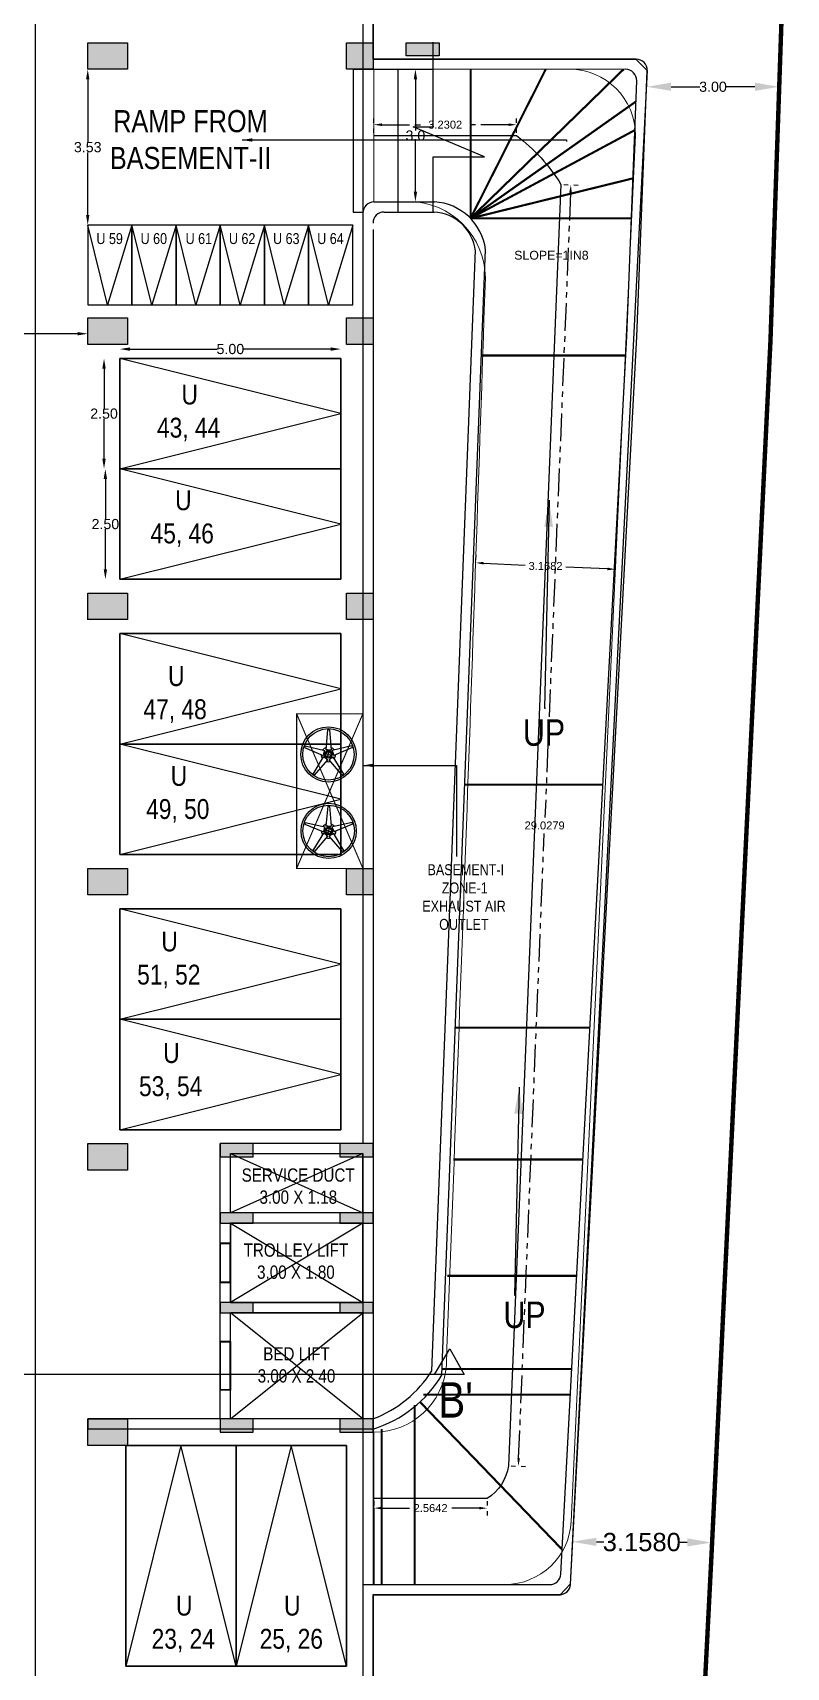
# Model space of a CAD drawing. Header units: metres. Extents: x -38 to 401, y 28 to 287.
# Drawn here: x 160.71 to 177.77, y 163.73 to 200.73 of the extents above; entities that cross this region are included whole.
import ezdxf

# ---------------------------------------------------------------- set-up
doc = ezdxf.new("R2010")
doc.units = ezdxf.units.M
for name, pattern in [('DOT2', [0.125, 0, -0.125]), ('HIDDEN', [0.375, 0.25, -0.125]), ('PHANTOM2', [1.25, 0.625, -0.125, 0.125, -0.125, 0.125, -0.125])]:
    doc.linetypes.add(name, pattern=pattern)
for name, color, linetype in [('BLK_1_BASEMENT_-1_BLDG_FOOTPRINT', 1, 'Continuous'), ('BLK_1_FLR_-1_BLT_UP_AREA', 1, 'Continuous'), ('BLK_1_FLR_-1_BLT_UP_AREA_DEDUCT', 1, 'Continuous'), ('BLK_1_FLR_-1_LIFT_1', 1, 'Continuous'), ('BLK_1_FLR_-1_LIFT_2', 1, 'Continuous'), ('PARKING_SLOT', 4, 'Continuous'), ('TWO_WHEELER_PARKING', 4, 'Continuous'), ('UHATCH', 8, 'Continuous')]:
    doc.layers.add(name, color=color, linetype=linetype)
doc.layers.add('BLK_1_FLR_-1_VEHICLE_RAMP_2', color=1, linetype='Continuous', lineweight=0)
doc.layers.add('UCOLUMN', color=6, linetype='Continuous', lineweight=30)
doc.styles.get("Standard").update_dxf_attribs({"font": 'arial.ttf'})
doc.dimstyles.get("Standard").update_dxf_attribs({"dimtxt": 0.18, "dimasz": 0.18, "dimexe": 0.18, "dimexo": 0.0625, "dimgap": 0.09, "dimtad": 0, "dimtih": 1, "dimtoh": 1, "dimdec": 4, "dimzin": 0, "dimdsep": 46, "dimtxsty": 'Standard', "dimcen": 0.09, "dimadec": 0, "dimazin": 0, "dimtfac": 1, "dimtdec": 4, "dimtofl": 0, "dimtmove": 0, "dimatfit": 3, "dimfxl": 0, "dimtolj": 1, "dimtzin": 0, "dimarcsym": 0})
doc.dimstyles.new('STANDARD$0', dxfattribs={"dimtxt": 7, "dimasz": 3, "dimexe": 3, "dimexo": 1, "dimgap": 1.5, "dimtad": 1, "dimdec": 1, "dimzin": 1, "dimdsep": 46, "dimlunit": 4, "dimtxsty": 'Standard', "dimblk": 'OBLIQUE', "dimcen": 0.09375, "dimdle": 1, "dimclrd": 8, "dimclre": 8, "dimclrt": 7, "dimadec": 1, "dimazin": 0, "dimtfac": 1, "dimtdec": 1, "dimtix": 1, "dimtmove": 2, "dimatfit": 3, "dimldrblk": 'ARCHTICK', "dimfxl": 0, "dimfrac": 2, "dimtolj": 1, "dimtzin": 0, "dimarcsym": 0})

# ---------------------------------------------------------------- blocks, each defined once
blk = doc.blocks.new('CARS')
at = {"color": 0, "linetype": 'Continuous'}
blk.add_lwpolyline([(0, 0), (5000, 0), (5000, -2500), (0, -2500)], close=True, dxfattribs=at)
blk.add_lwpolyline([(0, 0), (5000, -1250), (0, -2500)], dxfattribs=at)
blk = doc.blocks.new('*D228')
at = {"color": 0, "lineweight": -2}
for p, q in [((153.555, 193.913), (157.341, 193.913)), ((161.725, 193.913), (157.939, 193.913))]:
    blk.add_line(p, q, dxfattribs=at)
at = {"color": 0}
for points in [[(153.555, 193.951), (153.555, 193.875), (153.325, 193.913)], [(161.725, 193.951), (161.725, 193.875), (161.955, 193.913)]]:
    blk.add_solid(points, dxfattribs=at)
at = {"layer": 'Defpoints', "color": 0}
for p in [(153.325, 194.57), (161.955, 194.57), (161.955, 193.913)]:
    blk.add_point(p, dxfattribs=at)
at = {"color": 0, "lineweight": 25, "insert": (157.64, 193.913), "char_height": 0.23, "attachment_point": 5}
blk.add_mtext('\\A1;8.63', dxfattribs=at)
blk = doc.blocks.new('*D229')
at = {"color": 0, "lineweight": -2}
for p, q in [((161.955, 199.67), (161.955, 198.253)), ((161.955, 196.6), (161.955, 198.018))]:
    blk.add_line(p, q, dxfattribs=at)
at = {"color": 0}
for points in [[(161.917, 199.67), (161.993, 199.67), (161.955, 199.9)], [(161.917, 196.6), (161.993, 196.6), (161.955, 196.37)]]:
    blk.add_solid(points, dxfattribs=at)
at = {"layer": 'Defpoints', "color": 0}
for p in [(161.955, 199.9), (161.955, 196.37), (161.955, 196.37)]:
    blk.add_point(p, dxfattribs=at)
at = {"color": 0, "lineweight": 25, "insert": (161.955, 198.135), "char_height": 0.23, "attachment_point": 5}
blk.add_mtext('\\A1;3.53', dxfattribs=at)
blk = doc.blocks.new('1250 DIA TUBE AXIAL FAN')
for p, q in [((-20, 563), (-59, 107)), ((20, 563), (-20, 563)), ((20, 563), (21, 563)), ((21, 563), (60, 107)), ((-535, 174), (-542, 155)), ((-542, 155), (-120, -23)), ((-535, 174), (-529, 194)), ((-529, 194), (-83, 90)), ((-107, 15), (-120, -23)), ((-107, 15), (-96, 51)), ((-92, 10), (-107, 15)), ((-96, 51), (-83, 90)), ((-80, 46), (-96, 51)), ((-73, 17), (-84, 11)), ((-69, 30), (-75, 41)), ((-60, 15), (-66, 17)), ((-57, 23), (-63, 25)), ((-60, 15), (-57, 23)), ((-19, 107), (-59, 107)), ((-19, 91), (-19, 107)), ((-19, 107), (19, 107)), ((-7, 75), (-16, 84)), ((-4, 61), (-4, 68)), ((-4, 61), (4, 61)), ((4, 61), (4, 68)), ((7, 75), (16, 84)), ((19, 91), (19, 107)), ((19, 107), (60, 107)), ((57, 23), (63, 25)), ((57, 23), (60, 15)), ((60, 15), (66, 17)), ((69, 30), (75, 41)), ((73, 16), (84, 11)), ((80, 46), (96, 51)), ((529, 193), (83, 90)), ((96, 51), (83, 90)), ((92, 10), (107, 15)), ((96, 51), (107, 15)), ((107, 15), (120, -24)), ((542, 154), (120, -24)), ((536, 174), (529, 193)), ((536, 174), (542, 154)), ((-348, -443), (-111, -52)), ((-315, -467), (-15, -121)), ((-78, -76), (-111, -52)), ((-68, -62), (-78, -76)), ((-48, -97), (-78, -76)), ((-50, -56), (-62, -58)), ((-38, -84), (-48, -97)), ((-48, -97), (-15, -121)), ((-39, -47), (-43, -53)), ((-33, -52), (-39, -47)), ((-38, -65), (-37, -77)), ((-33, -52), (-37, -57)), ((48, -97), (15, -122)), ((314, -468), (15, -122)), ((39, -47), (33, -52)), ((33, -52), (37, -57)), ((38, -65), (36, -77)), ((38, -84), (48, -97)), ((39, -47), (43, -53)), ((78, -76), (48, -97)), ((50, -57), (62, -58)), ((68, -62), (78, -76)), ((78, -76), (111, -52)), ((347, -444), (111, -52)), ((-331, -455), (-348, -443)), ((-331, -455), (-315, -467)), ((331, -456), (314, -468)), ((331, -456), (347, -444))]:
    blk.add_line(p, q)
at = {"ltscale": 0.0001}
for p, q in [((-61, 0), (61, 0)), ((0, 61), (0, -61))]:
    blk.add_line(p, q, dxfattribs=at)
for radius in [625, 583, 84.3, 61.4]:
    blk.add_circle((0, 0), radius, dxfattribs=at)
for centre, major_axis, start_param, end_param in [((0, 0), (26, 162), 0.50271, 1.068087), ((-89, 20), (1.54, 9.7), 2.984513, 3.769911), ((-83, 36), (-9.7, 1.54), 3.769911, 4.555309), ((-69, 8), (-9.7, 1.54), 4.555309, 5.340708), ((-60, 34), (1.54, 9.7), 2.199115, 2.984513), ((-9, 91), (-9.7, 1.54), 0.15708, 0.942478), ((-14, 68), (1.54, 9.7), 4.869469, 5.654867), ((14, 68), (-9.7, 1.54), -0.628319, 0.15708), ((9, 91), (-9.7, 1.54), 2.513274, 3.298672), ((0, 0), (-162, 26), 3.958461, 4.523839), ((60, 34), (1.54, 9.7), 3.612832, 4.39823), ((69, 8), (-9.7, 1.54), 4.39823, 5.183628), ((83, 36), (1.54, 9.7), 0.471239, 1.256637), ((89, 20), (-9.7, 1.54), 1.256637, 2.042035), ((0, 0), (26, 162), 1.759347, 2.324724), ((-60, -68), (-9.7, 1.54), -1.256637, -0.471239), ((-51, -47), (-9.7, 1.54), 1.884956, 2.670354), ((0, 0), (-162, 26), 1.445187, 2.010565), ((-29, -63), (1.54, 9.7), 1.099557, 1.884956), ((-46, -78), (1.54, 9.7), 4.24115, 5.026548), ((46, -78), (-9.7, 1.54), 0, 0.785398), ((29, -63), (-9.7, 1.54), 3.141593, 3.926991), ((51, -47), (-9.7, 1.54), 0.785398, 1.570796), ((60, -68), (-9.7, 1.54), 3.926991, 4.712389), ((0, 0), (-162, 26), 2.701824, 3.267202)]:
    blk.add_ellipse(centre, major_axis=major_axis, ratio=1, start_param=start_param, end_param=end_param)
blk = doc.blocks.new('EXHAUST')
at = {"linetype": 'HIDDEN', "ltscale": 2000, "const_width": 25}
blk.add_lwpolyline([(2295833, -1583280), (2292333, -1583280), (2292333, -1581780), (2295833, -1581780)], close=True, dxfattribs=at)
for points in [[(2295833, -1581780), (2292333, -1583280)], [(2292333, -1581780), (2295833, -1583280)]]:
    blk.add_lwpolyline(points, dxfattribs=at)
at = {"rotation": 162.0287844964822}
for p in [(2293253, -1582560), (2294985, -1582555)]:
    blk.add_blockref('1250 DIA TUBE AXIAL FAN', p, dxfattribs=at)
blk = doc.blocks.new('*D221')
at = {"color": 0, "lineweight": -2}
for p, q in [((162.915, 193.565), (164.887, 193.565)), ((167.455, 193.565), (165.483, 193.565))]:
    blk.add_line(p, q, dxfattribs=at)
at = {"color": 0}
for points in [[(162.915, 193.603), (162.915, 193.526), (162.685, 193.565)], [(167.455, 193.603), (167.455, 193.526), (167.685, 193.565)]]:
    blk.add_solid(points, dxfattribs=at)
at = {"layer": 'Defpoints', "color": 0}
for p in [(162.685, 193.565), (162.685, 193.353), (167.685, 193.353)]:
    blk.add_point(p, dxfattribs=at)
at = {"color": 0, "lineweight": 25, "insert": (165.185, 193.565), "char_height": 0.23, "attachment_point": 5}
blk.add_mtext('\\A1;5.00', dxfattribs=at)
blk = doc.blocks.new('*D222')
at = {"color": 0, "lineweight": -2}
for p, q in [((162.324, 193.123), (162.324, 192.221)), ((162.324, 191.083), (162.324, 191.986))]:
    blk.add_line(p, q, dxfattribs=at)
at = {"color": 0}
for points in [[(162.286, 193.123), (162.363, 193.123), (162.324, 193.353)], [(162.286, 191.083), (162.363, 191.083), (162.324, 190.853)]]:
    blk.add_solid(points, dxfattribs=at)
at = {"layer": 'Defpoints', "color": 0}
for p in [(162.685, 193.353), (162.324, 190.853), (162.685, 190.853)]:
    blk.add_point(p, dxfattribs=at)
at = {"color": 0, "lineweight": 25, "insert": (162.324, 192.103), "char_height": 0.23, "attachment_point": 5}
blk.add_mtext('\\A1;2.50', dxfattribs=at)
blk = doc.blocks.new('*D223')
at = {"color": 0, "lineweight": -2}
for p, q in [((162.355, 190.623), (162.355, 189.721)), ((162.355, 188.583), (162.355, 189.486))]:
    blk.add_line(p, q, dxfattribs=at)
at = {"color": 0}
for points in [[(162.316, 190.623), (162.393, 190.623), (162.355, 190.853)], [(162.316, 188.583), (162.393, 188.583), (162.355, 188.353)]]:
    blk.add_solid(points, dxfattribs=at)
at = {"layer": 'Defpoints', "color": 0}
for p in [(162.685, 190.853), (162.355, 188.353), (162.685, 188.353)]:
    blk.add_point(p, dxfattribs=at)
at = {"color": 0, "lineweight": 25, "insert": (162.355, 189.603), "char_height": 0.23, "attachment_point": 5}
blk.add_mtext('\\A1;2.50', dxfattribs=at)
blk = doc.blocks.new('230 X 750')
at = {"layer": 'UHATCH', "linetype": 'Continuous'}
h = blk.add_hatch(color=256, dxfattribs=at)
h.dxf.hatch_style = 1
h.paths.add_polyline_path([(750, 0), (750, 230), (0, 230), (0, 0)])
at = {"layer": 'UCOLUMN', "linetype": 'Continuous'}
blk.add_lwpolyline([(0, 230), (0, 0), (750, 0), (750, 230)], close=True, dxfattribs=at)
blk = doc.blocks.new('A$C4CCF6BF3')
at = {"layer": 'UHATCH', "linetype": 'Continuous'}
h = blk.add_hatch(color=256, dxfattribs=at)
h.dxf.hatch_style = 1
h.paths.add_polyline_path([(750, 0), (750, 300), (0, 300), (0, 0)])
at = {"layer": 'UCOLUMN', "linetype": 'Continuous'}
blk.add_lwpolyline([(0, 300), (0, 0), (750, 0), (750, 300)], close=True, dxfattribs=at)
blk = doc.blocks.new('900 X 900')
at = {"linetype": 'Continuous'}
h = blk.add_hatch(color=256, dxfattribs=at)
h.dxf.hatch_style = 1
h.paths.add_polyline_path([(0, 150), (900, 150), (900, 750), (0, 750)])
blk.add_lwpolyline([(0, 150), (900, 150), (900, 750), (0, 750)], close=True, dxfattribs=at)
blk = doc.blocks.new('600X600')
at = {"layer": 'UHATCH', "linetype": 'Continuous'}
h = blk.add_hatch(color=256, dxfattribs=at)
h.dxf.hatch_style = 1
h.paths.add_polyline_path([(600, 600), (0, 600), (0, 0), (600, 0)])
at = {"layer": 'UCOLUMN', "linetype": 'Continuous'}
blk.add_lwpolyline([(0, 0), (600, 0), (600, 600), (0, 600)], close=True, dxfattribs=at)
blk = doc.blocks.new('750 x 750')
blk.add_blockref('600X600', (0, 75))
blk = doc.blocks.new('300 x 750')
at = {"layer": 'UHATCH', "linetype": 'Continuous'}
h = blk.add_hatch(color=256, dxfattribs=at)
h.dxf.hatch_style = 1
h.paths.add_polyline_path([(750, 0), (750, 300), (0, 300), (0, 0)])
at = {"layer": 'UCOLUMN', "linetype": 'Continuous'}
blk.add_lwpolyline([(0, 300), (0, 0), (750, 0), (750, 300)], close=True, dxfattribs=at)
blk = doc.blocks.new('*D70')
at = {"color": 0, "lineweight": -2}
for p, q in [((169.375, 199.668), (169.375, 198.515)), ((169.375, 197.127), (169.375, 198.28))]:
    blk.add_line(p, q, dxfattribs=at)
at = {"color": 0}
for points in [[(169.337, 199.668), (169.414, 199.668), (169.375, 199.898)], [(169.337, 197.127), (169.414, 197.127), (169.375, 196.897)]]:
    blk.add_solid(points, dxfattribs=at)
at = {"layer": 'Defpoints', "color": 0}
for p in [(169.305, 199.898), (169.375, 199.898), (169.305, 196.897)]:
    blk.add_point(p, dxfattribs=at)
at = {"color": 0, "lineweight": 25, "insert": (169.375, 198.397), "char_height": 0.23, "attachment_point": 5}
blk.add_mtext('\\A1;3.0', dxfattribs=at)
blk = doc.blocks.new('*D67')
at = {"color": 0, "lineweight": -2}
for p, q in [((175.163, 199.502), (175.815, 199.502)), ((177.063, 199.502), (176.411, 199.502))]:
    blk.add_line(p, q, dxfattribs=at)
at = {"color": 0}
for points in [[(175.163, 199.594), (175.163, 199.411), (174.613, 199.502)], [(177.063, 199.594), (177.063, 199.411), (177.613, 199.502)]]:
    blk.add_solid(points, dxfattribs=at)
at = {"layer": 'Defpoints', "color": 0}
for p in [(174.613, 199.509), (177.613, 199.502), (177.613, 199.502)]:
    blk.add_point(p, dxfattribs=at)
at = {"color": 0, "lineweight": 25, "insert": (176.113, 199.502), "char_height": 0.23, "attachment_point": 5}
blk.add_mtext('\\A1;3.00', dxfattribs=at)
blk = doc.blocks.new('*D719')
at = {"color": 0, "lineweight": -2}
for p, q in [((173.472, 166.565), (173.642, 166.564)), ((175.529, 166.553), (175.359, 166.554))]:
    blk.add_line(p, q, dxfattribs=at)
at = {"color": 0}
for points in [[(173.472, 166.657), (173.471, 166.473), (172.922, 166.568)], [(175.53, 166.645), (175.529, 166.461), (176.079, 166.55)]]:
    blk.add_solid(points, dxfattribs=at)
at = {"layer": 'Defpoints', "color": 0}
for p in [(176.079, 166.55), (172.92, 166.252), (176.078, 166.234)]:
    blk.add_point(p, dxfattribs=at)
at = {"color": 0, "lineweight": 25, "insert": (174.501, 166.559), "char_height": 0.23, "attachment_point": 5}
blk.add_mtext('\\A1;{\\H1.8x;3.1580}', dxfattribs=at)
blk = doc.blocks.new('*D1184')
at = {"layer": 'BLK_1_FLR_-1_VEHICLE_RAMP_2', "color": 0, "lineweight": -2}
for p, q in [((170.742, 188.787), (170.748, 188.907)), ((170.919, 188.719), (171.859, 188.675)), ((173.907, 188.64), (173.912, 188.76)), ((173.724, 188.588), (172.784, 188.632))]:
    blk.add_line(p, q, dxfattribs=at)
at = {"layer": 'BLK_1_FLR_-1_VEHICLE_RAMP_2', "color": 0}
for points in [[(170.92, 188.749), (170.918, 188.689), (170.739, 188.727)], [(173.726, 188.618), (173.723, 188.558), (173.904, 188.58)]]:
    blk.add_solid(points, dxfattribs=at)
at = {"layer": 'Defpoints', "color": 0}
for p in [(170.739, 188.724), (173.904, 188.58), (173.904, 188.577)]:
    blk.add_point(p, dxfattribs=at)
at = {"layer": 'BLK_1_FLR_-1_VEHICLE_RAMP_2', "color": 0, "insert": (172.322, 188.654), "char_height": 0.18, "attachment_point": 5}
blk.add_mtext('\\A1;3.1682', dxfattribs=at)
blk = doc.blocks.new('*D1185')
at = {"layer": 'BLK_1_FLR_-1_VEHICLE_RAMP_2', "color": 0, "linetype": 'DOT2', "lineweight": -2}
for p, q in [((168.435, 198.459), (168.435, 198.824)), ((171.665, 198.46), (171.665, 198.824))]:
    blk.add_line(p, q, dxfattribs=at)
at = {"layer": 'BLK_1_FLR_-1_VEHICLE_RAMP_2', "color": 0, "linetype": 'PHANTOM2', "lineweight": -2}
for p, q in [((168.615, 198.644), (169.587, 198.644)), ((171.485, 198.644), (170.512, 198.644))]:
    blk.add_line(p, q, dxfattribs=at)
at = {"layer": 'BLK_1_FLR_-1_VEHICLE_RAMP_2', "color": 0}
for points in [[(168.615, 198.674), (168.615, 198.614), (168.435, 198.644)], [(171.485, 198.674), (171.485, 198.614), (171.665, 198.644)]]:
    blk.add_solid(points, dxfattribs=at)
at = {"layer": 'Defpoints', "color": 0}
for p in [(168.435, 198.397), (171.665, 198.644), (171.665, 198.397)]:
    blk.add_point(p, dxfattribs=at)
at = {"layer": 'BLK_1_FLR_-1_VEHICLE_RAMP_2', "color": 0, "insert": (170.05, 198.644), "char_height": 0.18, "attachment_point": 5}
blk.add_mtext('\\A1;3.2302', dxfattribs=at)
blk = doc.blocks.new('*D1186')
at = {"layer": 'BLK_1_FLR_-1_VEHICLE_RAMP_2', "color": 0, "linetype": 'DOT2', "lineweight": -2}
for p, q in [((172.734, 197.29), (173.075, 197.276)), ((171.545, 168.286), (171.886, 168.272))]:
    blk.add_line(p, q, dxfattribs=at)
at = {"layer": 'BLK_1_FLR_-1_VEHICLE_RAMP_2', "color": 0, "linetype": 'PHANTOM2', "lineweight": -2}
for p, q in [((172.888, 197.103), (172.308, 182.963)), ((171.713, 168.459), (172.293, 182.599))]:
    blk.add_line(p, q, dxfattribs=at)
at = {"layer": 'BLK_1_FLR_-1_VEHICLE_RAMP_2', "color": 0}
for points in [[(172.858, 197.104), (172.918, 197.102), (172.895, 197.283)], [(171.683, 168.46), (171.743, 168.458), (171.706, 168.279)]]:
    blk.add_solid(points, dxfattribs=at)
at = {"layer": 'Defpoints', "color": 0}
for p in [(172.671, 197.292), (171.482, 168.289), (171.706, 168.279)]:
    blk.add_point(p, dxfattribs=at)
at = {"layer": 'BLK_1_FLR_-1_VEHICLE_RAMP_2', "color": 0, "insert": (172.301, 182.781), "char_height": 0.18, "attachment_point": 5}
blk.add_mtext('\\A1;29.0279', dxfattribs=at)
blk = doc.blocks.new('*D1187')
at = {"layer": 'BLK_1_FLR_-1_VEHICLE_RAMP_2', "color": 0, "linetype": 'DOT2', "lineweight": -2}
for p, q in [((168.437, 167.488), (168.437, 167.149)), ((171.002, 167.488), (171.002, 167.149))]:
    blk.add_line(p, q, dxfattribs=at)
at = {"layer": 'BLK_1_FLR_-1_VEHICLE_RAMP_2', "color": 0, "linetype": 'PHANTOM2', "lineweight": -2}
for p, q in [((168.617, 167.329), (169.255, 167.329)), ((170.822, 167.329), (170.184, 167.329))]:
    blk.add_line(p, q, dxfattribs=at)
at = {"layer": 'BLK_1_FLR_-1_VEHICLE_RAMP_2', "color": 0}
for points in [[(168.617, 167.359), (168.617, 167.299), (168.437, 167.329)], [(170.822, 167.359), (170.822, 167.299), (171.002, 167.329)]]:
    blk.add_solid(points, dxfattribs=at)
at = {"layer": 'Defpoints', "color": 0}
for p in [(168.437, 167.55), (168.437, 167.329), (171.002, 167.55)]:
    blk.add_point(p, dxfattribs=at)
at = {"layer": 'BLK_1_FLR_-1_VEHICLE_RAMP_2', "color": 0, "insert": (169.719, 167.329), "char_height": 0.18, "attachment_point": 5}
blk.add_mtext('\\A1;2.5642', dxfattribs=at)

msp = doc.modelspace()

# ---------------------------------------------------------------- linework, layer by layer
at = {"color": 7, "lineweight": 25}
for p, q in [((167.9649, 199.89766), (167.9649, 196.66716)), ((167.9649, 199.89766), (168.4149, 199.89766)), ((174.13515, 199.89745), (168.1849, 199.89251)), ((169.77474, 199.89383), (168.1849, 199.89251)), ((168.18512, 199.88829), (168.18512, 196.65779)), ((169.77474, 200.12766), (168.4149, 200.12766)), ((174.37446, 200.12766), (168.4149, 200.12766)), ((168.97993, 199.88829), (168.97993, 196.65779)), ((174.39075, 193.84675), (174.62427, 199.86797)), ((174.16093, 193.85566), (174.38517, 199.63776)), ((168.4349, 196.89716), (169.80406, 196.89716)), ((171.00642, 196.89716), (171.00643, 196.89716)), ((171.00642, 196.89716), (171.00642, 196.89716)), ((167.9649, 196.66716), (168.1857, 196.66716)), ((168.6649, 196.66716), (169.79721, 196.66716)), ((168.6649, 196.66716), (169.79721, 196.66716)), ((169.75008, 170.43759), (170.73374, 195.80107)), ((169.97685, 170.34977), (170.96433, 195.81174)), ((172.66724, 165.83579), (174.16108, 193.85899)), ((172.8853, 165.60579), (174.39075, 193.84675)), ((161.9549, 187.43904), (161.9549, 187.55404)), ((168.1849, 175.58266), (164.9549, 175.58266)), ((164.9549, 173.33016), (164.9549, 175.58266)), ((168.4149, 175.58266), (168.4149, 165.60016)), ((165.1849, 174.01016), (165.1849, 175.35266)), ((165.1849, 175.35266), (168.1849, 174.01016)), ((168.1849, 175.35266), (165.1849, 174.01016)), ((165.1849, 175.35266), (168.1849, 175.35266)), ((168.1849, 175.35266), (168.1849, 174.01016)), ((168.1849, 175.35266), (168.1849, 151.12016)), ((168.1849, 174.01016), (168.1849, 175.35016)), ((168.1849, 175.34516), (168.1849, 174.01016)), ((168.1849, 174.01016), (165.1849, 174.01016)), ((165.1849, 173.33016), (165.1849, 173.78016)), ((168.1849, 173.78016), (165.1849, 173.78016)), ((165.1849, 173.78016), (168.1849, 171.98016)), ((168.1849, 173.78016), (165.1849, 171.98016)), ((168.1849, 171.98016), (168.1849, 173.78016)), ((165.1849, 173.33016), (164.9549, 173.33016)), ((164.9549, 171.10016), (164.9549, 172.43016)), ((165.1849, 172.43016), (164.9549, 172.43016)), ((165.1849, 171.98016), (165.1849, 172.43016)), ((168.1849, 171.98016), (165.1849, 171.98016)), ((168.1849, 171.75016), (165.1849, 171.75016)), ((165.1849, 171.10016), (165.1849, 171.75016)), ((168.1849, 169.35016), (165.1849, 171.75016)), ((165.1849, 169.35016), (168.1849, 171.75016)), ((168.1849, 169.35016), (168.1849, 171.75016)), ((165.1849, 171.10016), (164.9549, 171.10016)), ((164.9549, 169.35016), (164.9549, 170.00016)), ((165.1849, 170.00016), (164.9549, 170.00016)), ((165.1849, 169.35016), (165.1849, 170.00016)), ((161.9549, 169.35016), (161.9549, 169.12016)), ((164.9549, 169.35016), (161.9549, 169.35016)), ((168.4149, 169.12016), (161.9549, 169.12016)), ((168.1849, 169.12016), (164.9549, 169.12016)), ((168.1849, 169.35016), (165.1849, 169.35016)), ((168.4149, 165.37016), (168.4149, 150.89016))]:
    msp.add_line(p, q, dxfattribs=at)
at = {"lineweight": 25}
for p, q in [((168.1849, 165.60016), (172.44062, 165.60016)), ((168.4149, 165.37016), (172.65868, 165.37016))]:
    msp.add_line(p, q, dxfattribs=at)
at = {"color": 7, "lineweight": 25}
for points, const_width in [([(156.81641, 140.92052), (174.77709, 140.88688), (175.30226, 151.02343), (176.08157, 166.31064), (176.86505, 182.51446), (177.41485, 193.75026), (177.66562, 201.03743), (177.72363, 203.22248), (177.41875, 206.34935), (176.15255, 216.16262), (174.14195, 231.68014), (137.83299, 228.79073), (138.36052, 210.69639), (138.75911, 179.1703), (138.70728, 173.46369), (138.84932, 140.91242), (147.32775, 140.92388), (174.77709, 140.88688)], 0.1), ([(170.62244, 196.52421), (174.08824, 199.89766)], 0.04809), ([(170.62272, 196.52392), (172.32615, 199.89766)], 0.04809), ([(170.62592, 196.52689), (170.62592, 199.89766)], 0.04809), ([(170.62328, 196.52503), (174.36694, 199.16775)], 0.04809), ([(170.62272, 196.52392), (174.34183, 198.52019)], 0.04809), ([(170.62272, 196.52392), (174.2995, 197.42874)], 0.04809), ([(170.62328, 196.52503), (174.26445, 196.52503)], 0.04809), ([(170.8716, 193.42067), (174.13771, 193.42067)], 0.04809), ([(170.49483, 183.70567), (173.61983, 183.70567)], 0.04809), ([(170.28149, 178.20478), (173.3266, 178.20478)], 0.04809), ([(170.23467, 175.22097), (173.16754, 175.22097)], 0.04809), ([(170.09423, 172.58639), (173.02709, 172.58639)], 0.04809), ([(169.98179, 170.477), (172.91465, 170.477)], 0.04809), ([(169.5539, 169.89901), (172.88384, 169.89901)], 0.04809), ([(169.36048, 169.66377), (169.36048, 165.60016)], 0.04809), ([(169.4776, 169.7336), (172.69692, 166.39253)], 0.04809), ([(168.61312, 169.12016), (168.61312, 165.60016)], 0.04809)]:
    msp.add_lwpolyline(points, dxfattribs=dict(at, const_width=const_width))
for points in [[(160.77204, 149.37671), (160.77204, 221.92505)], [(159.57774, 219.79016), (168.4149, 219.79016), (168.4149, 199.89271)], [(162.3249, 219.56016), (168.1849, 219.56016), (168.1849, 199.75016)], [(169.77474, 196.65779), (169.77474, 197.91625), (170.93834, 197.91625), (169.32676, 198.59893), (169.77474, 198.59893), (169.77474, 200.5089)], [(168.1849, 196.66716), (168.1849, 175.58266)], [(162.9549, 196.37016), (162.4049, 194.57016), (161.9549, 196.37016)], [(163.9549, 196.37016), (163.4049, 194.57016), (162.9549, 196.37016)], [(164.9549, 196.37016), (164.4049, 194.57016), (163.9549, 196.37016)], [(165.9549, 196.37016), (165.4049, 194.57016), (164.9549, 196.37016)], [(166.9549, 196.37016), (166.4049, 194.57016), (165.9549, 196.37016)], [(167.9549, 196.37016), (167.4049, 194.57016), (166.9549, 196.37016)], [(168.4149, 196.2729), (168.4149, 175.58266)], [(169.80561, 170.35016), (170.15546, 170.93304), (170.48159, 170.35016)], [(170.48159, 170.35016), (140.02432, 170.35016)]]:
    msp.add_lwpolyline(points, dxfattribs=at)
at = {"color": 1}
msp.add_lwpolyline([(168.43477, 198.39681), (171.66495, 198.39708, -0.09314368), (172.67126, 197.29217), (171.48211, 168.28859, -0.22348707), (171.00162, 167.55017), (168.43737, 167.55017)], format="xyb", dxfattribs=at)
at = {"color": 7, "lineweight": 25}
for points in [[(162.9549, 196.37016), (161.9549, 196.37016), (161.9549, 194.57016), (162.9549, 194.57016)], [(163.9549, 196.37016), (162.9549, 196.37016), (162.9549, 194.57016), (163.9549, 194.57016)], [(164.9549, 196.37016), (163.9549, 196.37016), (163.9549, 194.57016), (164.9549, 194.57016)], [(165.9549, 196.37016), (164.9549, 196.37016), (164.9549, 194.57016), (165.9549, 194.57016)], [(166.9549, 196.37016), (165.9549, 196.37016), (165.9549, 194.57016), (166.9549, 194.57016)], [(167.9549, 196.37016), (166.9549, 196.37016), (166.9549, 194.57016), (167.9549, 194.57016)], [(165.1849, 173.33016), (165.1849, 172.43016), (164.9549, 172.43016), (164.9549, 173.33016)], [(165.1749, 173.32016), (165.1749, 172.44016), (164.9649, 172.44016), (164.9649, 173.32016)], [(165.1849, 171.10016), (165.1849, 170.00016), (164.9549, 170.00016), (164.9549, 171.10016)], [(165.1749, 171.09016), (165.1749, 170.01016), (164.9649, 170.01016), (164.9649, 171.09016)]]:
    msp.add_lwpolyline(points, close=True, dxfattribs=at)
for centre, radius, start, end in [((174.13536, 199.64745), 0.25, 357.779045, 90.047478), ((174.37446, 199.87766), 0.25, 357.779045, 90), ((168.4349, 196.64716), 0.25, 89.99992, 180), ((169.73434, 195.65978), 1.23934, 7.042999, 86.775288), ((168.6649, 196.41716), 0.25, 90, 180), ((169.73434, 195.65978), 1.00934, 7.042999, 86.775288), ((167.6097, 171.74988), 2.75023, 287.024218, 329.406372), ((172.41759, 165.8491), 0.25, 270, 356.948612), ((172.63566, 165.6191), 0.25, 270, 356.948612)]:
    msp.add_arc(centre, radius, start, end, dxfattribs=at)
at = {"lineweight": 25}
msp.add_arc((167.45166, 171.89558), 2.72186, 290.720028, 327.601647, dxfattribs=at)
at = {"layer": 'BLK_1_BASEMENT_-1_BLDG_FOOTPRINT', "color": 1, "lineweight": 30}
msp.add_lwpolyline([(146.8599, 222.78193), (168.4099, 222.70943), (168.4099, 200.12516), (174.36946, 200.12766), (174.61927, 199.86797), (172.8803, 165.60579), (172.65368, 165.37016), (168.4099, 165.37016), (168.4099, 156.89016), (168.34756, 150.89016), (141.8349, 150.89016), (141.8349, 206.57765), (142.0849, 206.82765), (146.6099, 206.82765), (146.8599, 207.07765)], close=True, dxfattribs=at)
at = {"layer": 'BLK_1_FLR_-1_BLT_UP_AREA', "color": 12, "lineweight": 30}
msp.add_lwpolyline([(146.8599, 222.78193), (168.4099, 222.70943), (168.4099, 200.12516), (174.36946, 200.12766), (174.61927, 199.86797), (172.8803, 165.60579), (172.65368, 165.37016), (168.4099, 165.37016), (168.4099, 156.89016), (168.34756, 150.89016), (141.8349, 150.89016), (141.8349, 206.57765), (142.0849, 206.82765), (146.6099, 206.82765), (146.8599, 207.07765)], close=True, dxfattribs=at)
at = {"layer": 'BLK_1_FLR_-1_BLT_UP_AREA_DEDUCT', "color": 12, "lineweight": 30}
msp.add_lwpolyline([(146.8599, 222.78193), (168.4099, 222.70943), (168.4099, 200.12516), (174.36946, 200.12766), (174.61927, 199.86797), (172.8803, 165.60579), (172.65368, 165.37016), (168.4099, 165.37016), (168.4099, 156.89016), (168.34756, 150.89016), (141.8349, 150.89016), (141.8349, 206.57765), (142.0849, 206.82765), (146.6099, 206.82765), (146.8599, 207.07765)], close=True, dxfattribs=at)
at = {"layer": 'BLK_1_FLR_-1_LIFT_1', "color": 30, "lineweight": 30}
msp.add_lwpolyline([(165.1849, 171.75016), (168.1849, 171.75016), (168.1849, 169.35016), (165.1849, 169.35016)], close=True, dxfattribs=at)
at = {"layer": 'BLK_1_FLR_-1_LIFT_2', "color": 30, "lineweight": 30}
msp.add_lwpolyline([(165.1849, 171.98016), (168.1849, 171.98016), (168.1849, 173.78016), (165.1849, 173.78016)], close=True, dxfattribs=at)
at = {"layer": 'BLK_1_FLR_-1_VEHICLE_RAMP_2', "color": 1}
msp.add_lwpolyline([(168.4349, 196.89716), (168.4349, 199.90016), (172.86094, 199.90016, -0.41421356), (174.36094, 198.40016), (172.90135, 167.02772, -0.40013255), (171.4031, 165.60016), (168.43753, 165.60016), (168.43377, 169.05016, 0.39661499), (170.07522, 170.56636, 0.00131472), (170.95207, 194.99883, 0.4107205), (169.39425, 196.89716), (168.4349, 196.89716), (168.43377, 199.90016)], format="xyb", dxfattribs=at)
at = {"layer": 'PARKING_SLOT', "color": 30, "lineweight": 30}
for points in [[(167.6849, 190.85327), (162.6849, 190.85327), (162.6849, 193.35327), (167.6849, 193.35327)], [(167.6849, 190.85327), (162.6849, 190.85327), (162.6849, 193.35327), (167.6849, 193.35327)], [(167.6849, 188.35327), (162.6849, 188.35327), (162.6849, 190.85327), (167.6849, 190.85327)], [(167.6849, 188.35327), (162.6849, 188.35327), (162.6849, 190.85327), (167.6849, 190.85327)], [(167.6849, 184.62327), (162.6849, 184.62327), (162.6849, 187.12327), (167.6849, 187.12327)], [(167.6849, 184.62327), (162.6849, 184.62327), (162.6849, 187.12327), (167.6849, 187.12327)], [(167.6849, 182.12327), (162.6849, 182.12327), (162.6849, 184.62327), (167.6849, 184.62327)], [(167.6849, 182.12327), (162.6849, 182.12327), (162.6849, 184.62327), (167.6849, 184.62327)], [(167.6849, 178.39577), (162.6849, 178.39577), (162.6849, 180.89577), (167.6849, 180.89577)], [(167.6849, 178.39577), (162.6849, 178.39577), (162.6849, 180.89577), (167.6849, 180.89577)], [(167.6849, 175.89577), (162.6849, 175.89577), (162.6849, 178.39577), (167.6849, 178.39577)], [(167.6849, 175.89577), (162.6849, 175.89577), (162.6849, 178.39577), (167.6849, 178.39577)], [(162.8149, 163.75016), (162.8149, 168.75016), (165.3149, 168.75016), (165.3149, 163.75016)], [(162.8149, 163.75016), (162.8149, 168.75016), (165.3149, 168.75016), (165.3149, 163.75016)], [(165.3149, 163.75016), (165.3149, 168.75016), (167.8149, 168.75016), (167.8149, 163.75016)], [(165.3149, 163.75016), (165.3149, 168.75016), (167.8149, 168.75016), (167.8149, 163.75016)]]:
    msp.add_lwpolyline(points, close=True, dxfattribs=at)
at = {"layer": 'TWO_WHEELER_PARKING', "color": 2, "lineweight": 30}
for points in [[(162.9549, 196.37016), (161.9549, 196.37016), (161.9549, 194.57016), (162.9549, 194.57016)], [(163.9549, 196.37016), (162.9549, 196.37016), (162.9549, 194.57016), (163.9549, 194.57016)], [(164.9549, 196.37016), (163.9549, 196.37016), (163.9549, 194.57016), (164.9549, 194.57016)], [(165.9549, 196.37016), (164.9549, 196.37016), (164.9549, 194.57016), (165.9549, 194.57016)], [(166.9549, 196.37016), (165.9549, 196.37016), (165.9549, 194.57016), (166.9549, 194.57016)], [(167.9549, 196.37016), (166.9549, 196.37016), (166.9549, 194.57016), (167.9549, 194.57016)]]:
    msp.add_lwpolyline(points, close=True, dxfattribs=at)

# ---------------------------------------------------------------- block references
at = {"color": 7, "lineweight": 25, "yscale": 0.001, "zscale": 0.001}
for name, p, xscale in [('900 X 900', (162.8549, 199.75016), -0.001), ('750 x 750', (168.4149, 199.82516), -0.001), ('750 x 750', (168.4149, 199.82516), -0.001), ('900 X 900', (162.8549, 193.52016), -0.001), ('750 x 750', (168.4149, 193.59516), -0.001), ('750 x 750', (168.4149, 193.59516), -0.001), ('900 X 900', (162.8549, 187.29016), -0.001), ('750 x 750', (168.4149, 187.36516), -0.001), ('750 x 750', (168.4149, 187.36516), -0.001), ('900 X 900', (162.8549, 181.06016), -0.001), ('750 x 750', (168.4149, 181.13516), -0.001), ('750 x 750', (168.4149, 181.13516), -0.001), ('900 X 900', (162.8549, 174.83266), -0.001), ('A$C4CCF6BF3', (164.9549, 175.28266), 0.001), ('A$C4CCF6BF3', (164.9549, 175.28266), 0.001), ('A$C4CCF6BF3', (167.6649, 175.28266), 0.001), ('A$C4CCF6BF3', (167.6649, 175.28266), 0.001), ('230 X 750', (164.9549, 173.78016), 0.001), ('230 X 750', (164.9549, 173.78016), 0.001), ('230 X 750', (167.6649, 173.78016), 0.001), ('230 X 750', (167.6649, 173.78016), 0.001), ('230 X 750', (164.9549, 171.75016), 0.001), ('230 X 750', (164.9549, 171.75016), 0.001), ('230 X 750', (167.6649, 171.75016), 0.001), ('230 X 750', (167.6649, 171.75016), 0.001), ('900 X 900', (162.8549, 168.60016), -0.001), ('A$C4CCF6BF3', (164.9549, 169.05016), 0.001), ('A$C4CCF6BF3', (164.9549, 169.05016), 0.001), ('A$C4CCF6BF3', (167.6649, 169.05016), 0.001), ('A$C4CCF6BF3', (167.6649, 169.05016), 0.001)]:
    msp.add_blockref(name, p, dxfattribs=dict(at, xscale=xscale))
for name, p, xscale, rotation in [('300 x 750', (169.1649, 200.50016), -0.001, 180), ('300 x 750', (169.1649, 200.50016), -0.001, 180), ('CARS', (162.6849, 190.85327), -0.001, 180), ('CARS', (162.6849, 188.35327), -0.001, 180), ('CARS', (162.6849, 184.62327), -0.001, 180), ('EXHAUST', (1749.96532, 2477.64284), 0.001, 270), ('CARS', (162.6849, 182.12327), -0.001, 180), ('CARS', (162.6849, 178.39577), -0.001, 180), ('CARS', (162.6849, 175.89577), -0.001, 180), ('CARS', (165.3149, 163.75016), -0.001, 270), ('CARS', (167.8149, 163.75016), -0.001, 270)]:
    msp.add_blockref(name, p, dxfattribs=dict(at, xscale=xscale, rotation=rotation))

# ---------------------------------------------------------------- texts
at = {"color": 7, "lineweight": 25, "attachment_point": 1}
for s, insert, char_height, width in [('{\\fArial Narrow|b0|i0|c0|p34;\\W1.85405; \\W1;RAMP FROM  \\P{\\W1.371178; }BASEMENT-II}', (162.23601, 198.97425), 0.5, 4.003643), ('{\\fArial Narrow|b0|i0|c0|p34;\\W6.12369;  \\W1;U 59}', (161.18619, 196.1904), 0.2475, 2.4954378), ('{\\fArial Narrow|b0|i0|c0|p34;\\W6.12744;  \\W1;U 60}', (162.18619, 196.1904), 0.2475, 2.4954378), ('{\\fArial Narrow|b0|i0|c0|p34;\\W6.2495;  \\W1;U 61}', (163.18619, 196.1904), 0.2475, 2.4954378), ('{\\fArial Narrow|b0|i0|c0|p34;\\W6.13065;  \\W1;U 62}', (164.18619, 196.1904), 0.2475, 2.4954378), ('{\\fArial Narrow|b0|i0|c0|p34;\\W6.12583;  \\W1;U 63}', (165.18619, 196.1904), 0.2475, 2.4954378), ('{\\fArial Narrow|b0|i0|c0|p34;\\W6.12744;  \\W1;U 64}', (166.18619, 196.1904), 0.2475, 2.4954378), ('{\\fArial Narrow|b0|i0|c0|p34;\\W7.40688;  \\W1;U\\P\\W5.46738;  \\W1;43, 44 }', (161.9549, 192.76102), 0.45, 4.5371597), ('{\\fArial Narrow|b0|i0|c0|p34;\\W7.40688;  \\W1;U\\P\\W5.46577;  \\W1;45, 46 }', (161.8115, 190.36767), 0.45, 4.5371597), ('{\\fArial Narrow|b0|i0|c0|p34;\\W7.40688;  \\W1;U\\P\\W5.46363;  \\W1;47, 48 }', (161.6508, 186.38796), 0.45, 4.5371597), ('{\\fArial Narrow|b0|i0|c0|p34;UP}', (171.80995, 185.18498), 0.6, 1.7202398), ('{\\fArial Narrow|b0|i0|c0|p34;\\W7.40688;  \\W1;U\\P\\W5.46738;  \\W1;49, 50 }', (161.71009, 184.12893), 0.45, 4.5371597), ('{\\fArial Narrow|b0|i0|c0|p34;\\W6.62517;  \\W1;\\P{\\W1.920576; } BASEMENT-I\\P{\\W7.028713; }ZONE-1\\P{\\W1.430212; }EXHAUST AIR \\P{\\W6.28139; }OUTLET }', (169.41841, 182.3164), 0.2475, 2.0893691), ('{\\fArial Narrow|b0|i0|c0|p34;\\W7.40688;  \\W1;U\\P\\W5.49628;  \\W1;51, 52 }', (161.49894, 180.38053), 0.45, 4.5371597), ('{\\fArial Narrow|b0|i0|c0|p34;\\W7.40688;  \\W1;U\\P\\W5.49307;  \\W1;53, 54 }', (161.54175, 177.85523), 0.45, 4.5371597), ('{\\fArial Narrow|b0|i0|c0|p34;\\W0.75781; \\W1;SERVICE DUCT\\P{\\W4.980511; }3.00 X 1.18}', (165.36826, 175.0188), 0.3, 2.6809273), ('{\\fArial Narrow|b0|i0|c0|p34;\\W0.40318; \\W1;TROLLEY LIFT\\P{\\W3.677268; }3.00 X 1.80}', (165.4389, 173.32053), 0.3, 2.4304029), ('{\\fArial Narrow|b0|i0|c0|p34;UP}', (171.36864, 172.00483), 0.6, 1.7202398), ('{\\fArial Narrow|b0|i0|c0|p34;\\W8.05293; \\W1;BED LIFT\\P{\\W6.741362; }3.00 X 2.40}', (165.15943, 170.97228), 0.3, 3.0160503), ("{\\fArial Narrow|b0|i0|c0|p34;B'}", (169.89054, 170.17886), 0.8, 1.7202398), ('{\\fArial Narrow|b0|i0|c0|p34;\\W7.40688;  \\W1;U\\P\\W5.48237;  \\W1;23, 24 }', (161.83014, 165.34683), 0.45, 4.5371597), ('{\\fArial Narrow|b0|i0|c0|p34;\\W7.40688;  \\W1;U\\P\\W5.48076;  \\W1;25, 26 }', (164.27729, 165.34683), 0.45, 4.5371597)]:
    msp.add_mtext(s, dxfattribs=dict(at, insert=insert, char_height=char_height, width=width))
at = {"layer": 'BLK_1_FLR_-1_VEHICLE_RAMP_2', "insert": (172.45441, 195.78933), "char_height": 0.2, "width": 1.8029155, "attachment_point": 2}
msp.add_mtext('SLOPE=1IN8', dxfattribs=at)

# ---------------------------------------------------------------- dimensions: what is measured, and where the dimension line sits
at = {"color": 7, "lineweight": 25}
for base, p1, p2, text, picture, middle in [((161.9549, 196.37016), (161.9549, 199.90016), (161.9549, 196.37016), '3.53', '*D229', (161.9549, 198.13516)), ((169.37538, 199.89766), (169.305, 196.89716), (169.305, 199.89766), '3.0', '*D70', (169.37538, 198.39741)), ((162.32422, 190.85327), (162.6849, 193.35327), (162.6849, 190.85327), '2.50', '*D222', (162.32422, 192.10327)), ((162.35456, 188.35327), (162.6849, 190.85327), (162.6849, 188.35327), '2.50', '*D223', (162.35456, 189.60327))]:
    dim = msp.add_linear_dim(base=base, p1=p1, p2=p2, angle=90, text=text, dimstyle='Standard', override={"dimscale": 1, "dimtxt": 0.23, "dimasz": 0.23, "dimgap": 0, "dimse1": 1, "dimse2": 1, "dimtmove": 1}, dxfattribs=at)
    dim.commit()
    dim.dimension.update_dxf_attribs({"geometry": picture, "text_midpoint": middle})
for base, p1, p2, text, override, picture, middle in [((177.61279, 199.50229), (174.61307, 199.50942), (177.61279, 199.50229), '3.00', {"dimscale": 1, "dimtxt": 0.23, "dimasz": 0.55, "dimgap": 0, "dimse1": 1, "dimse2": 1, "dimtmove": 1}, '*D67', (176.11293, 199.50229)), ((162.6849, 193.56465), (167.6849, 193.35327), (162.6849, 193.35327), '5.00', {"dimscale": 1, "dimtxt": 0.23, "dimasz": 0.23, "dimgap": 0, "dimse1": 1, "dimse2": 1, "dimtmove": 1}, '*D221', (165.1849, 193.56465))]:
    dim = msp.add_linear_dim(base=base, p1=p1, p2=p2, text=text, dimstyle='Standard', override=override, dxfattribs=at)
    dim.commit()
    dim.dimension.update_dxf_attribs({"geometry": picture, "text_midpoint": middle})
dim = msp.add_linear_dim(base=(161.9549, 193.91316), p1=(153.3249, 194.57016), p2=(161.9549, 194.57016), text='8.63', dimstyle='Standard', override={"dimscale": 1, "dimtxt": 0.23, "dimasz": 0.23, "dimgap": 0, "dimse1": 1, "dimse2": 1, "dimtmove": 1}, dxfattribs=at)
dim.commit()
dim.dimension.update_dxf_attribs({"geometry": '*D228', "text_midpoint": (157.6399, 193.91316), "dimtype": 128})
dim = msp.add_aligned_dim(p1=(172.91977, 166.25235), p2=(176.07767, 166.23421), distance=0.31568, text='{\\H1.8x;<>}', dimstyle='Standard', override={"dimscale": 1, "dimtxt": 0.23, "dimasz": 0.55, "dimgap": 0, "dimse1": 1, "dimse2": 1, "dimtmove": 1}, dxfattribs=at)
dim.commit()
dim.dimension.update_dxf_attribs({"geometry": '*D719', "text_midpoint": (174.50053, 166.55895)})
at = {"layer": 'BLK_1_FLR_-1_VEHICLE_RAMP_2', "color": 1}
for p1, p2, distance, picture, middle in [((168.43477, 198.39681), (171.66495, 198.39708), 0.24672, '*D1185', (170.04984, 198.64366)), ((172.67126, 197.29217), (171.48211, 168.28859), 0.22414, '*D1186', (172.30064, 182.7812)), ((171.0016196, 167.5501655), (168.43737, 167.5501655), 0.2206848, '*D1187', (169.7194948, 167.3294807))]:
    dim = msp.add_aligned_dim(p1=p1, p2=p2, distance=distance, dimstyle='STANDARD$0', override={"dimtxt": 0.18, "dimasz": 0.18, "dimexe": 0.18, "dimexo": 0.0625, "dimgap": 0.09, "dimtad": 0, "dimtih": 1, "dimtoh": 1, "dimdec": 4, "dimzin": 0, "dimlunit": 2, "dimpost": '', "dimcen": 0.09, "dimdle": 0, "dimclrd": 0, "dimclre": 0, "dimclrt": 0, "dimadec": 0, "dimtdec": 4, "dimtix": 0, "dimtofl": 0, "dimtmove": 0, "dimfxl": 0, "dimfrac": 0, "dimarcsym": 2}, dxfattribs=at)
    dim.commit()
    dim.dimension.update_dxf_attribs({"geometry": picture, "text_midpoint": middle})
at = {"layer": 'BLK_1_FLR_-1_VEHICLE_RAMP_2', "color": 2}
dim = msp.add_aligned_dim(p1=(170.73916, 188.72438), p2=(173.90393, 188.57714), distance=0.00278, dimstyle='STANDARD$0', override={"dimtxt": 0.18, "dimasz": 0.18, "dimexe": 0.18, "dimexo": 0.0625, "dimgap": 0.09, "dimtad": 0, "dimtih": 1, "dimtoh": 1, "dimdec": 4, "dimzin": 0, "dimlunit": 2, "dimpost": '', "dimcen": 0.09, "dimdle": 0, "dimclrd": 0, "dimclre": 0, "dimclrt": 0, "dimadec": 0, "dimtdec": 4, "dimtix": 0, "dimtofl": 0, "dimtmove": 0, "dimfrac": 0}, dxfattribs=at)
dim.commit()
dim.dimension.update_dxf_attribs({"geometry": '*D1184', "text_midpoint": (172.32167, 188.65354)})

# ---------------------------------------------------------------- leaders
at = {"color": 7, "lineweight": 25}
for points, override in [([(165.44978, 198.29797), (172.79849, 198.29797), (172.79849, 198.26226)], {"dimscale": 1, "dimtxt": 0.23, "dimasz": 0.23, "dimgap": 0, "dimse1": 1, "dimse2": 1, "dimtmove": 1}), ([(172.40459, 190.14257), (172.29779, 185.4406), (172.32063, 185.44008)], {"dimscale": 1, "dimtxt": 0.23, "dimasz": 0.6, "dimgap": 0, "dimse1": 1, "dimse2": 1, "dimtmove": 1}), ([(168.1849, 184.14145), (170.30398, 184.14145), (170.30398, 182.07668)], {"dimscale": 1, "dimtxt": 0.23, "dimasz": 0.23, "dimgap": 0, "dimse1": 1, "dimse2": 1, "dimtmove": 1}), ([(171.72478, 176.85472), (171.61797, 172.15276), (171.64082, 172.15224)], {"dimscale": 1, "dimtxt": 0.23, "dimasz": 0.6, "dimgap": 0, "dimse1": 1, "dimse2": 1, "dimtmove": 1})]:
    msp.add_leader(points, dimstyle='Standard', override=override, dxfattribs=at)

doc.saveas('drawing.dxf')
